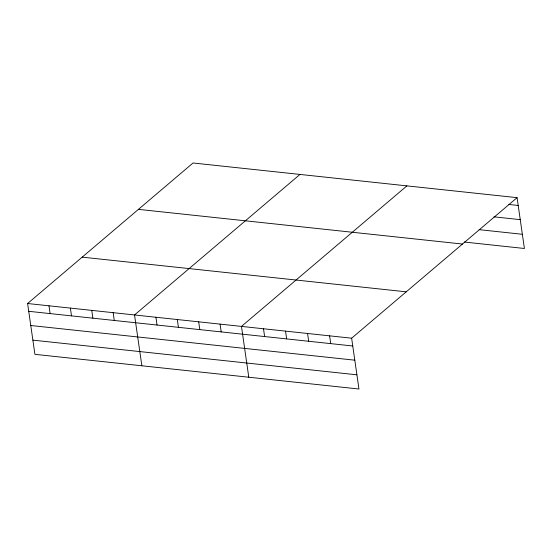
<?xml version="1.0" encoding="UTF-8"?>
<svg xmlns="http://www.w3.org/2000/svg" width="552" height="552" viewBox="0 0 552 552"><rect width="100%" height="100%" fill="white"/><g stroke="black" fill="none" stroke-linecap="round" stroke-linejoin="round"><path stroke-width="0.83" d="M517.079 197.664L351.638 338.197L358.959 389.015L34.921 354.336L27.6 303.517L193.041 162.985L517.079 197.664L524.4 248.483L464.232 242.038M299.971 174.432L134.529 314.964L141.857 365.783M406.907 185.872L241.465 326.404L248.786 377.223M508.875 204.454L518.197 205.454M493.971 216.839L520.246 219.655M479.129 229.653L522.351 234.283M138.448 209.36L462.479 244.039M82.193 257.142L406.231 291.822M27.6 303.517L351.638 338.197M28.725 311.307L352.762 345.987M30.767 325.507L354.805 360.187M32.878 340.135L356.916 374.815M329.599 335.837L330.724 343.627M307.567 333.484L308.692 341.274M285.536 331.124L286.654 338.914M263.497 328.764L264.622 336.554M220.075 324.121L221.2 331.911M198.692 321.83L199.817 329.62M177.302 319.539L178.427 327.329M155.919 317.255L157.044 325.045M113.146 312.673L114.271 320.464M91.756 310.383L92.881 318.173M70.373 308.099L71.498 315.889M48.983 305.808L50.108 313.598"/></g></svg>
